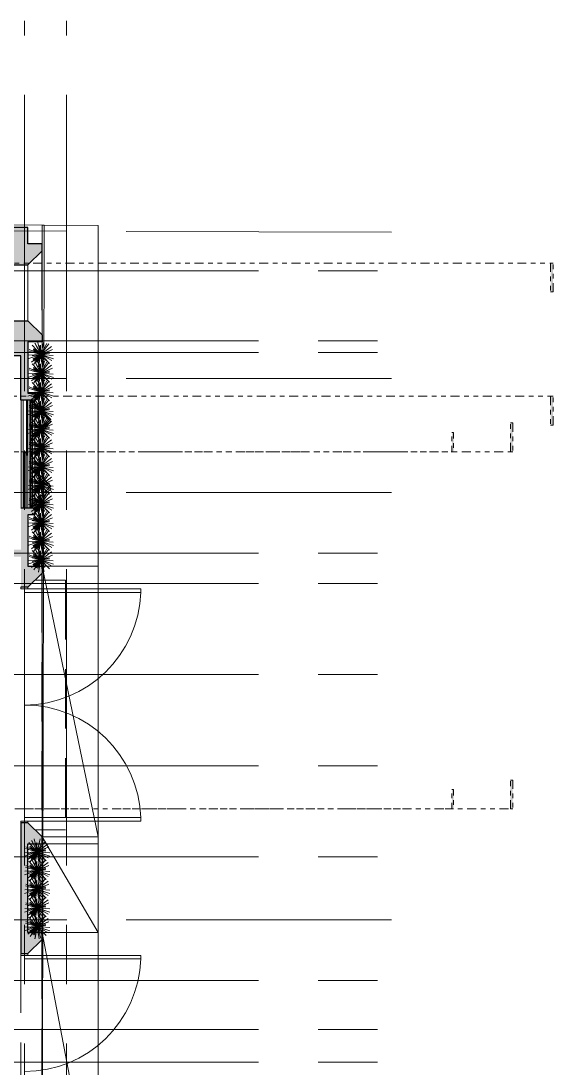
# Model space of a CAD drawing. Header units: metres. Extents: x -54 to 264, y -14 to 31.
# Drawn here: x 44.22 to 55.6, y 3.45 to 25.88 of the extents above; entities that cross this region are included whole.
import ezdxf
from ezdxf.enums import TextEntityAlignment as Align

# ---------------------------------------------------------------- set-up
doc = ezdxf.new("R2010")
doc.units = ezdxf.units.M
doc.header["$LTSCALE"] = 0.001
for name, pattern in [('CENTERX2', [101.6, 63.5, -12.7, 12.7, -12.7]), ('DIVIDEX2', [63.5, 25.4, -12.7, 0, -12.7, 0, -12.7]), ('HIDDENX2', [19.05, 12.7, -6.35])]:
    doc.linetypes.add(name, pattern=pattern)
doc.layers.get('0').update_dxf_attribs({"lineweight": 13, "true_color": 0x000000})
for name, color, linetype, lineweight, true_color in [('Jach-Anotaciones-Hatch-Lum80%', 250, 'Continuous', 13, 0x333333), ('JACH-Anotaciones-Lineas-CORTE', 7, 'DIVIDEX2', 18, 0x000000), ('JACH-Anotaciones-Lineas-CORTE @ 0.05', 7, 'DIVIDEX2', 18, 0x000000), ('JACH-Anotaciones-Lineas-CORTE @ 0.075', 7, 'DIVIDEX2', 18, 0x000000), ('JACH-Anotaciones-Lineas-EJES', 7, 'CENTERX2', 9, 0x666666), ('JACH-Arq-Lineas-Piso', 7, 'Continuous', 13, 0x1a1a1a), ('JACH-Arq-Lineas-Proyeccion', 250, 'HIDDENX2', 13, 0x333333), ('JACH-Arq-Líneas-ProyeccionCerramientos', 7, 'HIDDENX2', 13, 0x000000), ('JACH-Arq-Puertas01-', 7, 'Continuous', 13, 0x404040), ('JACH-Arq-Ventanas-BajasyPisoTecho', 7, 'Continuous', 13, 0x404040), ('JACH-ArqPaisaje-Vegetación', 7, 'Continuous', 13, 0x999999)]:
    doc.layers.add(name, color=color, linetype=linetype, lineweight=lineweight, true_color=true_color)
doc.layers.add('JACH-Arq-Muros01-Carga', color=3, linetype='Continuous', lineweight=25)
doc.styles.add('01c-Arial-JACH(3mm)', font='arial.ttf', dxfattribs={"height": 3})

# ---------------------------------------------------------------- blocks, each defined once
blk = doc.blocks.new('A$C78d59770')
for q in [(0.094, 0.466), (0.148, 0.507), (0.155, 0.507), (0.205, 0.546), (0.234, 0.451), (0.256, 0.454), (0.268, 0.463), (0.34, 0.546), (0.402, 0.501), (0.449, 0.494), (0.322, 0.457), (0, 0.175), (0.006, 0.25), (0.025, 0.336), (0.027, 0.374), (0.074, 0.103), (0.088, 0.233), (0.09, 0.313), (0.096, 0.346), (0.106, 0.168), (0.11, 0.361), (0.116, 0.385), (0.123, 0.152), (0.126, 0.055), (0.14, 0.126), (0.168, 0.1), (0.187, 0.444), (0.191, 0.097), (0.21, 0.084), (0.225, 0), (0.227, 0.013), (0.505, 0.437), (0.523, 0.37), (0.511, 0.363), (0.457, 0.335), (0.461, 0.311), (0.46, 0.289), (0.464, 0.075), (0.365, 0.102), (0.407, 0.134), (0.509, 0.134), (0.3, 0.075), (0.348, 0.02), (0.545, 0.174), (0.45, 0.201), (0.542, 0.244), (0.399, 0.128), (0.312, 0.002)]:
    blk.add_line((0.273, 0.267), q)
blk = doc.blocks.new('*U41')
at = {"layer": 'JACH-ArqPaisaje-Vegetación', "lineweight": 0, "ltscale": 100}
blk.add_blockref('A$C78d59770', (-0.272, -0.273), dxfattribs=at)
blk = doc.blocks.new('*U42')
at = {"color": 0, "linetype": 'ByBlock', "lineweight": -2, "transparency": 16777216}
for p in [(0, 0), (0, -0.4), (0, -0.8), (0, -1.2), (0, -1.6), (0, -2), (0, -2.4), (0, -2.8), (0, -3.2), (0, -3.6), (0, -4), (0, -4.4)]:
    blk.add_blockref('*U41', p, dxfattribs=at)
blk = doc.blocks.new('*U43')
at = {"layer": 'JACH-ArqPaisaje-Vegetación', "lineweight": 0, "ltscale": 100}
blk.add_blockref('A$C78d59770', (-0.272, -0.273), dxfattribs=at)
blk = doc.blocks.new('*U44')
at = {"color": 0, "linetype": 'ByBlock', "lineweight": -2, "transparency": 16777216}
for p in [(0, 0), (0, -0.4), (0, -0.8), (0, -1.2), (0, -1.6)]:
    blk.add_blockref('*U43', p, dxfattribs=at)
blk = doc.blocks.new('*U56')
at = {"lineweight": 0, "ltscale": 100}
h = blk.add_hatch(color=256, dxfattribs=at)
h.dxf.hatch_style = 1
h.paths.add_polyline_path([(61.49, 0), (62.18, 0), (62.18, 8.25), (61.49, 8.25)])
blk.add_lwpolyline([(61.49, 8.25), (62.18, 8.25), (62.18, 0), (61.49, 0)], close=True, dxfattribs=at)
at = {"linetype": 'DIVIDEX2', "lineweight": 0, "ltscale": 100}
blk.add_lwpolyline([(-768.02, 0), (62.18, 0)], dxfattribs=at)
at = {"lineweight": 0, "ltscale": 100, "style": '01c-Arial-JACH(3mm)'}
for tag, p in [('JACH-SECCIONMURO', (-773.52, 2.11)), ('NO.DEPLANO', (-773.52, -1.99))]:
    blk.add_attdef(tag, text='', height=3, dxfattribs=at).set_placement(p, align=Align.MIDDLE_CENTER)
blk = doc.blocks.new('*U291')
at = {"layer": 'JACH-Anotaciones-Lineas-CORTE @ 0.075', "xscale": -0.075, "yscale": 0.075, "zscale": 0.075, "rotation": 180}
blk.add_blockref('*U56', (50.94, 17.84), dxfattribs=at)
blk = doc.blocks.new('*U57')
at = {"lineweight": 0, "ltscale": 100}
h = blk.add_hatch(color=256, dxfattribs=at)
h.dxf.hatch_style = 1
h.paths.add_polyline_path([(50, 0), (50.69, 0), (50.69, 8.25), (50, 8.25)])
blk.add_lwpolyline([(50, 8.25), (50.69, 8.25), (50.69, 0), (50, 0)], close=True, dxfattribs=at)
at = {"linetype": 'DIVIDEX2', "lineweight": 0, "ltscale": 100}
blk.add_lwpolyline([(-772.5, 0), (50.69, 0)], dxfattribs=at)
at = {"lineweight": 0, "ltscale": 100, "style": '01c-Arial-JACH(3mm)'}
for tag, p in [('JACH-SECCIONMURO', (-778, 2.11)), ('NO.DEPLANO', (-778, -1.99))]:
    blk.add_attdef(tag, text='', height=3, dxfattribs=at).set_placement(p, align=Align.MIDDLE_CENTER)
blk = doc.blocks.new('*U292')
at = {"layer": 'JACH-Anotaciones-Lineas-CORTE @ 0.05', "xscale": 0.05, "yscale": 0.05, "zscale": 0.05}
blk.add_blockref('*U57', (50.94, 9), dxfattribs=at)
at = {"layer": 'JACH-Anotaciones-Lineas-CORTE @ 0.075', "xscale": 0.075, "yscale": 0.075, "zscale": 0.075}
blk.add_blockref('*U57', (50.94, 9), dxfattribs=at)
blk = doc.blocks.new('*U184')
at = {"lineweight": 0, "ltscale": 100}
h = blk.add_hatch(color=256, dxfattribs=at)
h.dxf.hatch_style = 1
h.paths.add_polyline_path([(50, 0), (50.69, 0), (50.69, 8.25), (50, 8.25)])
blk.add_lwpolyline([(50, 8.25), (50.69, 8.25), (50.69, 0), (50, 0)], close=True, dxfattribs=at)
at = {"linetype": 'DIVIDEX2', "lineweight": 0, "ltscale": 100}
blk.add_lwpolyline([(-774, 0), (50.69, 0)], dxfattribs=at)
at = {"lineweight": 0, "ltscale": 100, "style": '01c-Arial-JACH(3mm)'}
for tag, p in [('JACH-SECCIONMURO', (-779.5, 2.11)), ('NO.DEPLANO', (-779.5, -1.99))]:
    blk.add_attdef(tag, text='', height=3, dxfattribs=at).set_placement(p, align=Align.MIDDLE_CENTER)
blk = doc.blocks.new('*U373')
at = {"layer": 'JACH-Anotaciones-Lineas-CORTE @ 0.05', "xscale": 0.05, "yscale": 0.05, "zscale": 0.05}
blk.add_blockref('*U184', (50.94, 16.65), dxfattribs=at)
at = {"layer": 'JACH-Anotaciones-Lineas-CORTE @ 0.075', "xscale": 0.075, "yscale": 0.075, "zscale": 0.075}
blk.add_blockref('*U184', (50.94, 16.65), dxfattribs=at)
blk = doc.blocks.new('*U183')
at = {"lineweight": 0, "ltscale": 100}
h = blk.add_hatch(color=256, dxfattribs=at)
h.dxf.hatch_style = 1
h.paths.add_polyline_path([(61.49, 0), (62.18, 0), (62.18, 8.25), (61.49, 8.25)])
blk.add_lwpolyline([(61.49, 8.25), (62.18, 8.25), (62.18, 0), (61.49, 0)], close=True, dxfattribs=at)
at = {"linetype": 'DIVIDEX2', "lineweight": 0, "ltscale": 100}
blk.add_lwpolyline([(-767.38, 0), (62.18, 0)], dxfattribs=at)
at = {"lineweight": 0, "ltscale": 100, "style": '01c-Arial-JACH(3mm)'}
for tag, p in [('JACH-SECCIONMURO', (-772.88, 2.11)), ('NO.DEPLANO', (-772.88, -1.99))]:
    blk.add_attdef(tag, text='', height=3, dxfattribs=at).set_placement(p, align=Align.MIDDLE_CENTER)
blk = doc.blocks.new('*U379')
at = {"layer": 'JACH-Anotaciones-Lineas-CORTE @ 0.075', "xscale": -0.075, "yscale": 0.075, "zscale": 0.075, "rotation": 180}
blk.add_blockref('*U183', (50.94, 20.69), dxfattribs=at)

msp = doc.modelspace()

# ---------------------------------------------------------------- hatches: boundary and pattern name
at = {"layer": 'Jach-Anotaciones-Hatch-Lum80%', "ltscale": 100}
for points in [[(44.671, 21.1), (44.371, 21.1), (44.371, 21.45), (39.771, 21.466), (39.771, 18.14), (40.071, 18.14), (40.071, 19.75), (39.921, 19.75), (39.921, 20.35), (40.071, 20.35), (40.071, 21.315), (43.771, 21.302), (43.771, 20.65), (44.371, 20.65), (44.671, 20.95)], [(44.221, 18.7), (41.571, 18.7), (41.571, 15.7), (41.271, 15.7), (41.271, 18.85), (41.571, 18.85), (43.771, 18.85), (43.771, 19.45), (44.371, 19.45), (44.671, 19.15), (44.671, 19), (44.371, 19), (44.371, 17.9), (44.521, 17.9), (44.521, 17.75), (44.221, 17.75)], [(40.171, 14.55), (40.721, 14.55), (41.271, 14.55), (41.571, 14.55), (42.396, 14.55), (44.221, 14.55), (44.221, 15.45), (44.521, 15.45), (44.521, 15.3), (44.371, 15.3), (44.371, 14.2), (44.671, 14.2), (44.671, 14.05), (44.371, 13.75), (44.221, 13.75), (44.221, 14.4), (38.621, 14.4), (38.621, 14.55), (39.421, 14.55), (39.421, 15.7), (38.621, 15.7), (38.621, 15.85), (40.171, 15.85), (40.171, 15.7), (39.571, 15.7), (39.571, 14.55), (39.996, 14.55)], [(44.221, 7.9), (44.221, 5.9), (44.371, 5.9), (44.671, 6.2), (44.671, 6.35), (44.371, 6.35), (44.371, 8.25), (44.671, 8.25), (44.671, 8.4), (44.371, 8.7), (44.221, 8.7), (44.221, 8.05)]]:
    msp.add_hatch(color=256, dxfattribs=at).paths.add_polyline_path(points)
at = {"layer": 'JACH-Arq-Ventanas-BajasyPisoTecho', "ltscale": 100}
h = msp.add_hatch(color=256, dxfattribs=at)
h.dxf.hatch_style = 1
h.paths.add_polyline_path([(44.429, 17.749), (44.429, 17.702), (44.451, 17.702), (44.451, 17.749)], flags=16)
h.paths.add_polyline_path([(44.427, 17.75), (44.427, 17.7), (44.452, 17.7), (44.452, 17.75)])
h = msp.add_hatch(color=256, dxfattribs=at)
h.dxf.hatch_style = 1
h.paths.add_polyline_path([(44.471, 17.75), (44.471, 17.7), (44.452, 17.7), (44.452, 17.75)])
h = msp.add_hatch(color=256, dxfattribs=at)
h.dxf.hatch_style = 1
h.paths.add_polyline_path([(44.471, 17.675), (44.471, 17.625), (44.452, 17.625), (44.452, 17.675)])
h = msp.add_hatch(color=256, dxfattribs=at)
h.dxf.hatch_style = 1
h.paths.add_polyline_path([(44.471, 17.6), (44.471, 17.55), (44.452, 17.55), (44.452, 17.6)])
h = msp.add_hatch(color=256, dxfattribs=at)
h.dxf.hatch_style = 1
h.paths.add_polyline_path([(44.471, 17.525), (44.471, 17.475), (44.452, 17.475), (44.452, 17.525)])
h = msp.add_hatch(color=256, dxfattribs=at)
h.dxf.hatch_style = 1
h.paths.add_polyline_path([(44.471, 17.45), (44.471, 17.4), (44.452, 17.4), (44.452, 17.45)])
h = msp.add_hatch(color=256, dxfattribs=at)
h.dxf.hatch_style = 1
h.paths.add_polyline_path([(44.471, 17.375), (44.471, 17.325), (44.452, 17.325), (44.452, 17.375)])
h = msp.add_hatch(color=256, dxfattribs=at)
h.dxf.hatch_style = 1
h.paths.add_polyline_path([(44.471, 17.3), (44.471, 17.25), (44.452, 17.25), (44.452, 17.3)])
h = msp.add_hatch(color=256, dxfattribs=at)
h.dxf.hatch_style = 1
h.paths.add_polyline_path([(44.429, 17.177), (44.429, 17.224), (44.451, 17.224), (44.451, 17.177)], flags=16)
h.paths.add_polyline_path([(44.427, 17.175), (44.427, 17.225), (44.452, 17.225), (44.452, 17.175)])
h = msp.add_hatch(color=256, dxfattribs=at)
h.dxf.hatch_style = 1
h.paths.add_polyline_path([(44.429, 17.174), (44.429, 17.127), (44.451, 17.127), (44.451, 17.174)], flags=16)
h.paths.add_polyline_path([(44.427, 17.175), (44.427, 17.125), (44.452, 17.125), (44.452, 17.175)])
h = msp.add_hatch(color=256, dxfattribs=at)
h.dxf.hatch_style = 1
h.paths.add_polyline_path([(44.471, 17.225), (44.471, 17.175), (44.452, 17.175), (44.452, 17.225)])
h = msp.add_hatch(color=256, dxfattribs=at)
h.dxf.hatch_style = 1
h.paths.add_polyline_path([(44.471, 17.125), (44.471, 17.175), (44.452, 17.175), (44.452, 17.125)])
h = msp.add_hatch(color=256, dxfattribs=at)
h.dxf.hatch_style = 1
h.paths.add_polyline_path([(44.471, 17.05), (44.471, 17.1), (44.452, 17.1), (44.452, 17.05)])
h = msp.add_hatch(color=256, dxfattribs=at)
h.dxf.hatch_style = 1
h.paths.add_polyline_path([(44.471, 16.975), (44.471, 17.025), (44.452, 17.025), (44.452, 16.975)])
h = msp.add_hatch(color=256, dxfattribs=at)
h.dxf.hatch_style = 1
h.paths.add_polyline_path([(44.471, 16.9), (44.471, 16.95), (44.452, 16.95), (44.452, 16.9)])
h = msp.add_hatch(color=256, dxfattribs=at)
h.dxf.hatch_style = 1
h.paths.add_polyline_path([(44.471, 16.825), (44.471, 16.875), (44.452, 16.875), (44.452, 16.825)])
h = msp.add_hatch(color=256, dxfattribs=at)
h.dxf.hatch_style = 1
h.paths.add_polyline_path([(44.429, 16.602), (44.429, 16.649), (44.451, 16.649), (44.451, 16.602)], flags=16)
h.paths.add_polyline_path([(44.427, 16.6), (44.427, 16.65), (44.452, 16.65), (44.452, 16.6)])
h = msp.add_hatch(color=256, dxfattribs=at)
h.dxf.hatch_style = 1
h.paths.add_polyline_path([(44.429, 16.599), (44.429, 16.552), (44.451, 16.552), (44.451, 16.599)], flags=16)
h.paths.add_polyline_path([(44.427, 16.6), (44.427, 16.55), (44.452, 16.55), (44.452, 16.6)])
h = msp.add_hatch(color=256, dxfattribs=at)
h.dxf.hatch_style = 1
h.paths.add_polyline_path([(44.471, 16.75), (44.471, 16.8), (44.452, 16.8), (44.452, 16.75)])
h = msp.add_hatch(color=256, dxfattribs=at)
h.dxf.hatch_style = 1
h.paths.add_polyline_path([(44.471, 16.675), (44.471, 16.725), (44.452, 16.725), (44.452, 16.675)])
h = msp.add_hatch(color=256, dxfattribs=at)
h.dxf.hatch_style = 1
h.paths.add_polyline_path([(44.471, 16.6), (44.471, 16.65), (44.452, 16.65), (44.452, 16.6)])
h = msp.add_hatch(color=256, dxfattribs=at)
h.dxf.hatch_style = 1
h.paths.add_polyline_path([(44.471, 16.6), (44.471, 16.55), (44.452, 16.55), (44.452, 16.6)])
h = msp.add_hatch(color=256, dxfattribs=at)
h.dxf.hatch_style = 1
h.paths.add_polyline_path([(44.471, 16.525), (44.471, 16.475), (44.452, 16.475), (44.452, 16.525)])
h = msp.add_hatch(color=256, dxfattribs=at)
h.dxf.hatch_style = 1
h.paths.add_polyline_path([(44.471, 16.45), (44.471, 16.4), (44.452, 16.4), (44.452, 16.45)])
h = msp.add_hatch(color=256, dxfattribs=at)
h.dxf.hatch_style = 1
h.paths.add_polyline_path([(44.471, 16.375), (44.471, 16.325), (44.452, 16.325), (44.452, 16.375)])
h = msp.add_hatch(color=256, dxfattribs=at)
h.dxf.hatch_style = 1
h.paths.add_polyline_path([(44.471, 16.3), (44.471, 16.25), (44.452, 16.25), (44.452, 16.3)])
h = msp.add_hatch(color=256, dxfattribs=at)
h.dxf.hatch_style = 1
h.paths.add_polyline_path([(44.471, 16.225), (44.471, 16.175), (44.452, 16.175), (44.452, 16.225)])
h = msp.add_hatch(color=256, dxfattribs=at)
h.dxf.hatch_style = 1
h.paths.add_polyline_path([(44.471, 16.15), (44.471, 16.1), (44.452, 16.1), (44.452, 16.15)])
h = msp.add_hatch(color=256, dxfattribs=at)
h.dxf.hatch_style = 1
h.paths.add_polyline_path([(44.429, 16.027), (44.429, 16.074), (44.451, 16.074), (44.451, 16.027)], flags=16)
h.paths.add_polyline_path([(44.427, 16.025), (44.427, 16.075), (44.452, 16.075), (44.452, 16.025)])
h = msp.add_hatch(color=256, dxfattribs=at)
h.dxf.hatch_style = 1
h.paths.add_polyline_path([(44.429, 16.024), (44.429, 15.977), (44.451, 15.977), (44.451, 16.024)], flags=16)
h.paths.add_polyline_path([(44.427, 16.025), (44.427, 15.975), (44.452, 15.975), (44.452, 16.025)])
h = msp.add_hatch(color=256, dxfattribs=at)
h.dxf.hatch_style = 1
h.paths.add_polyline_path([(44.471, 16.075), (44.471, 16.025), (44.452, 16.025), (44.452, 16.075)])
h = msp.add_hatch(color=256, dxfattribs=at)
h.dxf.hatch_style = 1
h.paths.add_polyline_path([(44.471, 15.975), (44.471, 16.025), (44.452, 16.025), (44.452, 15.975)])
h = msp.add_hatch(color=256, dxfattribs=at)
h.dxf.hatch_style = 1
h.paths.add_polyline_path([(44.471, 15.9), (44.471, 15.95), (44.452, 15.95), (44.452, 15.9)])
h = msp.add_hatch(color=256, dxfattribs=at)
h.dxf.hatch_style = 1
h.paths.add_polyline_path([(44.471, 15.825), (44.471, 15.875), (44.452, 15.875), (44.452, 15.825)])
h = msp.add_hatch(color=256, dxfattribs=at)
h.dxf.hatch_style = 1
h.paths.add_polyline_path([(44.472, 15.75), (44.472, 15.8), (44.453, 15.8), (44.453, 15.75)])
h = msp.add_hatch(color=256, dxfattribs=at)
h.dxf.hatch_style = 1
h.paths.add_polyline_path([(44.472, 15.675), (44.472, 15.725), (44.453, 15.725), (44.453, 15.675)])
h = msp.add_hatch(color=256, dxfattribs=at)
h.dxf.hatch_style = 1
h.paths.add_polyline_path([(44.429, 15.451), (44.429, 15.499), (44.451, 15.499), (44.451, 15.451)], flags=16)
h.paths.add_polyline_path([(44.428, 15.45), (44.428, 15.5), (44.453, 15.5), (44.453, 15.45)])
h = msp.add_hatch(color=256, dxfattribs=at)
h.dxf.hatch_style = 1
h.paths.add_polyline_path([(44.472, 15.6), (44.472, 15.65), (44.453, 15.65), (44.453, 15.6)])
h = msp.add_hatch(color=256, dxfattribs=at)
h.dxf.hatch_style = 1
h.paths.add_polyline_path([(44.472, 15.525), (44.472, 15.575), (44.453, 15.575), (44.453, 15.525)])
h = msp.add_hatch(color=256, dxfattribs=at)
h.dxf.hatch_style = 1
h.paths.add_polyline_path([(44.472, 15.45), (44.472, 15.5), (44.453, 15.5), (44.453, 15.45)])

# ---------------------------------------------------------------- linework, layer by layer
at = {"layer": 'JACH-Anotaciones-Lineas-EJES', "ltscale": 100}
for points in [[(44.296, -2.375), (44.296, 25.875)], [(45.196, -2.375), (45.196, 25.875)], [(-4.331, 21.544), (52.147, 21.348)], [(0.16, 21.604), (44.371, 21.45)], [(22.636, 20.525), (52.147, 20.525)], [(22.636, 19.025), (52.147, 19.025)], [(22.636, 18.775), (52.147, 18.775)], [(-4.331, 18.215), (52.147, 18.215)], [(-4.331, 15.775), (52.147, 15.775)], [(22.636, 14.475), (52.147, 14.475)], [(22.636, 13.825), (52.147, 13.825)], [(22.636, 11.875), (52.147, 11.875)], [(22.636, 9.925), (52.147, 9.925)], [(22.636, 7.975), (52.147, 7.975)], [(-4.331, 6.625), (52.147, 6.625)], [(22.636, 5.325), (52.147, 5.325)], [(22.636, 4.275), (52.147, 4.275)], [(22.636, 3.575), (52.147, 3.575)]]:
    msp.add_lwpolyline(points, dxfattribs=at)
at = {"layer": 'JACH-Anotaciones-Lineas-EJES', "linetype": 'Continuous', "lineweight": 0, "ltscale": 100}
msp.add_lwpolyline([(0.085, 21.604), (44.371, 21.45)], dxfattribs=at)
at = {"layer": 'JACH-Arq-Lineas-Piso', "ltscale": 100}
for points in [[(0.085, 21.654), (44.72, 21.499), (44.671, 0), (0, 0)], [(44.671, 21.499), (45.871, 21.494), (45.871, 14.2), (44.671, 14.2)], [(44.371, 20.65), (44.671, 20.95), (44.671, 19.15), (44.371, 19.45)], [(44.671, 14.2), (45.871, 14.2), (45.871, 8.25), (44.671, 8.25)], [(44.671, 8.4), (45.871, 8.4), (45.871, 6.35), (44.671, 6.35)]]:
    msp.add_lwpolyline(points, close=True, dxfattribs=at)
for points in [[(44.671, 14.2), (45.871, 8.4)], [(44.671, 8.4), (45.871, 6.35)], [(44.671, 6.35), (45.871, 0.05)]]:
    msp.add_lwpolyline(points, dxfattribs=at)
at = {"layer": 'JACH-Arq-Lineas-Piso', "lineweight": 0, "ltscale": 100}
msp.add_lwpolyline([(44.671, 6.35), (45.871, 6.35), (45.871, 0.05), (44.671, 0.05)], close=True, dxfattribs=at)
at = {"layer": 'JACH-Arq-Lineas-Proyeccion', "ltscale": 100}
for points in [[(44.831, 17.317), (44.425, 17.723), (44.451, 17.75), (44.858, 17.343)], [(44.831, 17.317), (44.425, 16.91), (44.451, 16.883), (44.858, 17.29)], [(44.831, 15.883), (44.425, 16.29), (44.451, 16.317), (44.858, 15.91)], [(44.831, 15.883), (44.425, 15.477), (44.451, 15.45), (44.858, 15.857)]]:
    msp.add_lwpolyline(points, close=True, dxfattribs=at)
for points in [[(44.666, 14.05), (44.666, 8.4)], [(44.521, 13.9), (45.171, 13.9), (45.171, 8.55), (44.521, 8.55)], [(44.666, 6.2), (44.666, 0.55)], [(44.221, 5.9), (44.221, 0.85)]]:
    msp.add_lwpolyline(points, dxfattribs=at)
at = {"layer": 'JACH-Arq-Líneas-ProyeccionCerramientos', "lineweight": 0, "ltscale": 100}
msp.add_lwpolyline([(44.666, 20.95), (44.666, 19.15)], dxfattribs=at)
at = {"layer": 'JACH-Arq-Muros01-Carga', "ltscale": 100}
for points in [[(44.671, 21.1), (44.371, 21.1), (44.371, 21.45), (39.771, 21.466), (39.771, 18.14), (40.071, 18.14), (40.071, 19.75), (39.921, 19.75), (39.921, 20.35), (40.071, 20.35), (40.071, 21.315), (43.771, 21.302), (43.771, 20.65), (44.371, 20.65), (44.671, 20.95)], [(44.221, 18.7), (41.571, 18.7), (41.571, 15.7), (41.271, 15.7), (41.271, 18.85), (41.571, 18.85), (43.771, 18.85), (43.771, 19.45), (44.371, 19.45), (44.671, 19.15), (44.671, 19), (44.371, 19), (44.371, 17.9), (44.521, 17.9), (44.521, 17.75), (44.221, 17.75)], [(44.221, 7.9), (44.221, 5.9), (44.371, 5.9), (44.671, 6.2), (44.671, 6.35), (44.371, 6.35), (44.371, 8.25), (44.671, 8.25), (44.671, 8.4), (44.371, 8.7), (44.221, 8.7), (44.221, 8.05)]]:
    msp.add_lwpolyline(points, close=True, dxfattribs=at)
msp.add_lwpolyline([(44.221, 15.45), (44.521, 15.45), (44.521, 15.3), (44.371, 15.3), (44.371, 14.2), (44.671, 14.2), (44.671, 14.05), (44.371, 13.75), (44.221, 13.75)], dxfattribs=at)
at = {"layer": 'JACH-Arq-Puertas01-', "ltscale": 100}
for points in [[(44.221, 13.712), (44.371, 13.712), (44.371, 13.75), (44.221, 13.75)], [(44.296, 13.637), (44.296, 13.712), (46.782, 13.712), (46.782, 13.637)], [(44.296, 8.813), (44.296, 8.738), (46.782, 8.738), (46.782, 8.813)], [(44.221, 8.738), (44.371, 8.738), (44.371, 8.7), (44.221, 8.7)], [(44.221, 5.862), (44.371, 5.862), (44.371, 5.9), (44.221, 5.9)], [(44.296, 5.787), (44.296, 5.862), (46.782, 5.862), (46.782, 5.787)]]:
    msp.add_lwpolyline(points, close=True, dxfattribs=at)
for centre, start, end in [((44.296, 13.712), 270, 358.2719), ((44.296, 8.738), 1.7281, 90), ((44.296, 5.862), 270, 358.2719)]:
    msp.add_arc(centre, 2.487, start, end, dxfattribs=at)
at = {"layer": 'JACH-Arq-Ventanas-BajasyPisoTecho', "ltscale": 100}
msp.add_line((44.471, 17.75), (44.471, 15.45), dxfattribs=at)
for points in [[(44.222, 15.45), (44.222, 17.75)], [(44.409, 15.45), (44.409, 17.75)], [(44.451, 17.749), (44.429, 17.702)], [(44.429, 17.749), (44.451, 17.702)], [(44.471, 15.45), (44.471, 17.75)], [(44.52, 15.45), (44.52, 17.75)], [(44.521, 15.45), (44.521, 17.75)], [(44.451, 17.177), (44.429, 17.224)], [(44.429, 17.177), (44.451, 17.224)], [(44.451, 17.174), (44.429, 17.127)], [(44.429, 17.174), (44.451, 17.127)], [(44.451, 16.602), (44.429, 16.649)], [(44.429, 16.602), (44.451, 16.649)], [(44.451, 16.599), (44.429, 16.552)], [(44.429, 16.599), (44.451, 16.552)], [(44.451, 16.027), (44.429, 16.074)], [(44.429, 16.027), (44.451, 16.074)], [(44.451, 16.024), (44.429, 15.977)], [(44.429, 16.024), (44.451, 15.977)], [(44.451, 15.451), (44.429, 15.499)], [(44.429, 15.451), (44.451, 15.499)]]:
    msp.add_lwpolyline(points, dxfattribs=at)
for points in [[(44.271, 15.45), (44.271, 17.75), (44.371, 17.75), (44.371, 15.45)], [(44.452, 17.175), (44.452, 17.75), (44.427, 17.75), (44.427, 17.175)], [(44.427, 17.75), (44.427, 17.7), (44.452, 17.7), (44.452, 17.75)], [(44.429, 17.749), (44.429, 17.702), (44.451, 17.702), (44.451, 17.749)], [(44.471, 17.75), (44.471, 17.7), (44.452, 17.7), (44.452, 17.75)], [(44.447, 17.65), (44.44, 17.657), (44.433, 17.65), (44.44, 17.643)], [(44.447, 17.575), (44.44, 17.582), (44.433, 17.575), (44.44, 17.568)], [(44.447, 17.5), (44.44, 17.507), (44.433, 17.5), (44.44, 17.493)], [(44.471, 17.675), (44.471, 17.625), (44.452, 17.625), (44.452, 17.675)], [(44.471, 17.6), (44.471, 17.55), (44.452, 17.55), (44.452, 17.6)], [(44.471, 17.525), (44.471, 17.475), (44.452, 17.475), (44.452, 17.525)], [(44.447, 17.425), (44.44, 17.432), (44.433, 17.425), (44.44, 17.418)], [(44.447, 17.35), (44.44, 17.357), (44.433, 17.35), (44.44, 17.343)], [(44.447, 17.275), (44.44, 17.282), (44.433, 17.275), (44.44, 17.268)], [(44.471, 17.45), (44.471, 17.4), (44.452, 17.4), (44.452, 17.45)], [(44.471, 17.375), (44.471, 17.325), (44.452, 17.325), (44.452, 17.375)], [(44.471, 17.3), (44.471, 17.25), (44.452, 17.25), (44.452, 17.3)], [(44.427, 17.175), (44.427, 17.225), (44.452, 17.225), (44.452, 17.175)], [(44.452, 16.6), (44.452, 17.175), (44.427, 17.175), (44.427, 16.6)], [(44.427, 17.175), (44.427, 17.125), (44.452, 17.125), (44.452, 17.175)], [(44.429, 17.177), (44.429, 17.224), (44.451, 17.224), (44.451, 17.177)], [(44.429, 17.174), (44.429, 17.127), (44.451, 17.127), (44.451, 17.174)], [(44.447, 17.075), (44.44, 17.082), (44.433, 17.075), (44.44, 17.068)], [(44.471, 17.225), (44.471, 17.175), (44.452, 17.175), (44.452, 17.225)], [(44.471, 17.125), (44.471, 17.175), (44.452, 17.175), (44.452, 17.125)], [(44.471, 17.05), (44.471, 17.1), (44.452, 17.1), (44.452, 17.05)], [(44.447, 17), (44.44, 17.007), (44.433, 17), (44.44, 16.993)], [(44.447, 16.925), (44.44, 16.932), (44.433, 16.925), (44.44, 16.918)], [(44.447, 16.85), (44.44, 16.857), (44.433, 16.85), (44.44, 16.843)], [(44.471, 16.975), (44.471, 17.025), (44.452, 17.025), (44.452, 16.975)], [(44.471, 16.9), (44.471, 16.95), (44.452, 16.95), (44.452, 16.9)], [(44.471, 16.825), (44.471, 16.875), (44.452, 16.875), (44.452, 16.825)], [(44.427, 16.6), (44.427, 16.65), (44.452, 16.65), (44.452, 16.6)], [(44.452, 16.025), (44.452, 16.6), (44.427, 16.6), (44.427, 16.025)], [(44.427, 16.6), (44.427, 16.55), (44.452, 16.55), (44.452, 16.6)], [(44.429, 16.602), (44.429, 16.649), (44.451, 16.649), (44.451, 16.602)], [(44.429, 16.599), (44.429, 16.552), (44.451, 16.552), (44.451, 16.599)], [(44.447, 16.775), (44.44, 16.782), (44.433, 16.775), (44.44, 16.768)], [(44.447, 16.7), (44.44, 16.707), (44.433, 16.7), (44.44, 16.693)], [(44.471, 16.75), (44.471, 16.8), (44.452, 16.8), (44.452, 16.75)], [(44.471, 16.675), (44.471, 16.725), (44.452, 16.725), (44.452, 16.675)], [(44.471, 16.6), (44.471, 16.65), (44.452, 16.65), (44.452, 16.6)], [(44.471, 16.6), (44.471, 16.55), (44.452, 16.55), (44.452, 16.6)], [(44.447, 16.5), (44.44, 16.507), (44.433, 16.5), (44.44, 16.493)], [(44.447, 16.425), (44.44, 16.432), (44.433, 16.425), (44.44, 16.418)], [(44.471, 16.525), (44.471, 16.475), (44.452, 16.475), (44.452, 16.525)], [(44.471, 16.45), (44.471, 16.4), (44.452, 16.4), (44.452, 16.45)], [(44.471, 16.375), (44.471, 16.325), (44.452, 16.325), (44.452, 16.375)], [(44.447, 16.35), (44.44, 16.357), (44.433, 16.35), (44.44, 16.343)], [(44.447, 16.275), (44.44, 16.282), (44.433, 16.275), (44.44, 16.268)], [(44.447, 16.2), (44.44, 16.207), (44.433, 16.2), (44.44, 16.193)], [(44.471, 16.3), (44.471, 16.25), (44.452, 16.25), (44.452, 16.3)], [(44.471, 16.225), (44.471, 16.175), (44.452, 16.175), (44.452, 16.225)], [(44.471, 16.15), (44.471, 16.1), (44.452, 16.1), (44.452, 16.15)], [(44.427, 16.025), (44.427, 16.075), (44.452, 16.075), (44.452, 16.025)], [(44.452, 15.45), (44.452, 16.025), (44.427, 16.025), (44.427, 15.45)], [(44.427, 16.025), (44.427, 15.975), (44.452, 15.975), (44.452, 16.025)], [(44.429, 16.027), (44.429, 16.074), (44.451, 16.074), (44.451, 16.027)], [(44.429, 16.024), (44.429, 15.977), (44.451, 15.977), (44.451, 16.024)], [(44.447, 16.125), (44.44, 16.132), (44.433, 16.125), (44.44, 16.118)], [(44.447, 15.925), (44.44, 15.932), (44.433, 15.925), (44.44, 15.918)], [(44.471, 16.075), (44.471, 16.025), (44.452, 16.025), (44.452, 16.075)], [(44.471, 15.975), (44.471, 16.025), (44.452, 16.025), (44.452, 15.975)], [(44.471, 15.9), (44.471, 15.95), (44.452, 15.95), (44.452, 15.9)], [(44.447, 15.85), (44.44, 15.857), (44.433, 15.85), (44.44, 15.843)], [(44.447, 15.775), (44.44, 15.782), (44.433, 15.775), (44.44, 15.768)], [(44.447, 15.7), (44.44, 15.707), (44.433, 15.7), (44.44, 15.693)], [(44.471, 15.825), (44.471, 15.875), (44.452, 15.875), (44.452, 15.825)], [(44.472, 15.75), (44.472, 15.8), (44.453, 15.8), (44.453, 15.75)], [(44.472, 15.675), (44.472, 15.725), (44.453, 15.725), (44.453, 15.675)], [(44.428, 15.45), (44.428, 15.5), (44.453, 15.5), (44.453, 15.45)], [(44.429, 15.451), (44.429, 15.499), (44.451, 15.499), (44.451, 15.451)], [(44.447, 15.625), (44.44, 15.632), (44.433, 15.625), (44.44, 15.618)], [(44.447, 15.55), (44.44, 15.557), (44.433, 15.55), (44.44, 15.543)], [(44.472, 15.6), (44.472, 15.65), (44.453, 15.65), (44.453, 15.6)], [(44.472, 15.525), (44.472, 15.575), (44.453, 15.575), (44.453, 15.525)], [(44.472, 15.45), (44.472, 15.5), (44.453, 15.5), (44.453, 15.45)]]:
    msp.add_lwpolyline(points, close=True, dxfattribs=at)
at = {"layer": 'JACH-Arq-Ventanas-BajasyPisoTecho', "linetype": 'Continuous', "ltscale": 100}
for points in [[(44.36, 17.75), (44.336, 17.75), (44.336, 16.577), (44.36, 16.577)], [(44.301, 16.627), (44.277, 16.627), (44.277, 15.45), (44.301, 15.45)], [(44.33, 16.627), (44.306, 16.627), (44.306, 15.45), (44.33, 15.45)]]:
    msp.add_lwpolyline(points, close=True, dxfattribs=at)

# ---------------------------------------------------------------- block references
for name, p in [('*U42', (44.642, 18.74)), ('*U44', (44.567, 8.088))]:
    msp.add_blockref(name, p)
at = {"layer": 'JACH-Anotaciones-Lineas-CORTE', "lineweight": 0}
for name in ['*U379', '*U291', '*U373', '*U292']:
    msp.add_blockref(name, (0, 0), dxfattribs=at)

doc.saveas('drawing.dxf')
